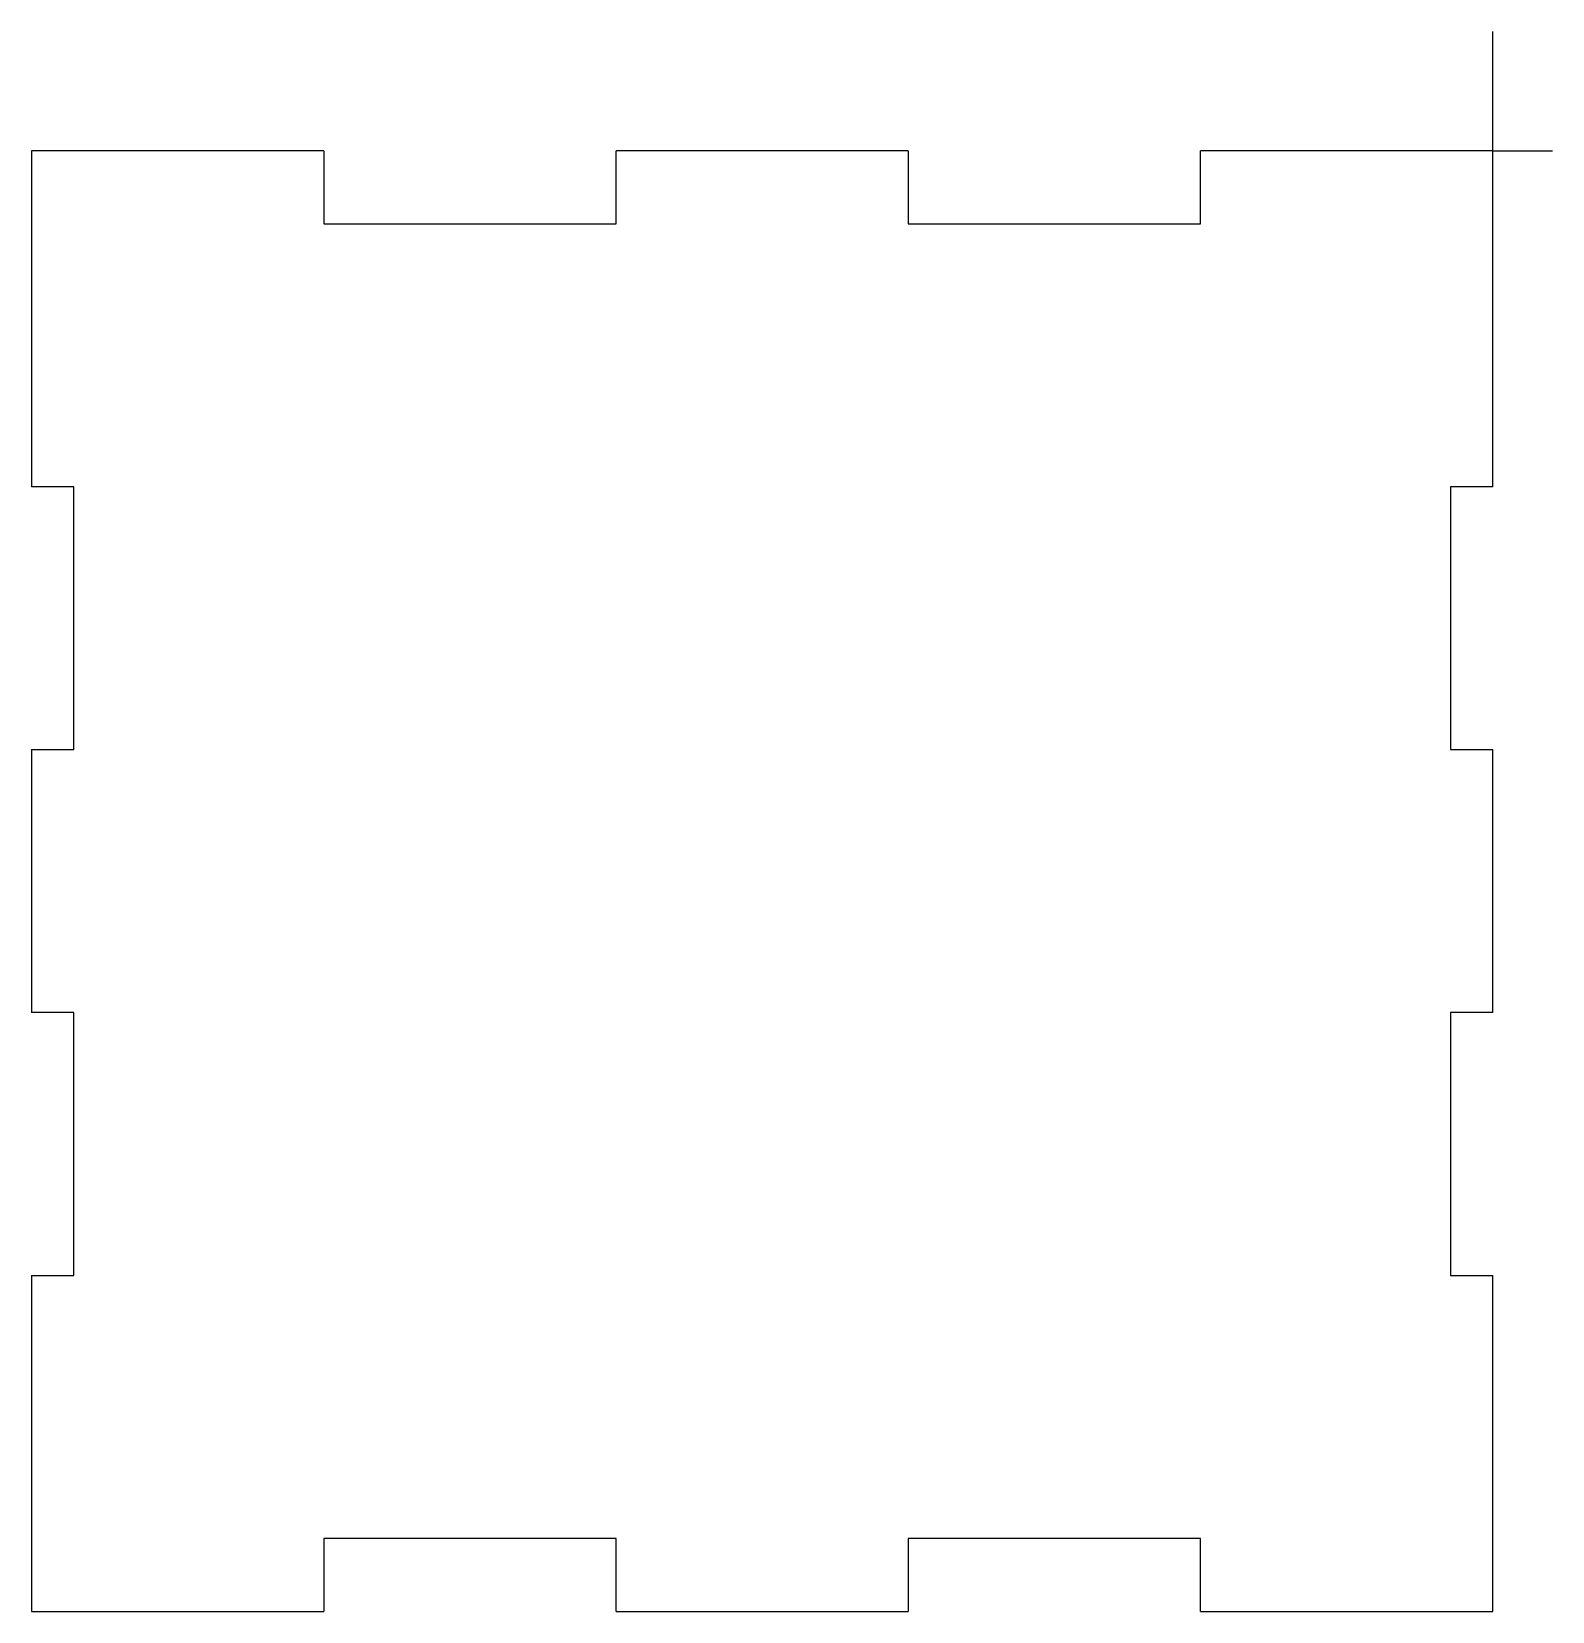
# Model space of a CAD drawing. Header units: millimetres. Extents: x -100 to 4, y -100 to 8.
import ezdxf

# ---------------------------------------------------------------- set-up
doc = ezdxf.new("R2010")
doc.units = ezdxf.units.MM
doc.header["$PDSIZE"] = -1

msp = doc.modelspace()

# ---------------------------------------------------------------- linework, layer by layer
at = {"color": 7, "linetype": 'Continuous'}
for q in [(0, 8.16), (4.08, 0)]:
    msp.add_line((0, 0), q, dxfattribs=at)
at = {"color": 7, "linetype": 'Continuous', "lineweight": 25}
for p, q in [((-100, 0), (-100, -23)), ((-80, 0), (-100, 0)), ((-80, 0), (-80, -5)), ((-60, -5), (-60, 0)), ((-40, 0), (-60, 0)), ((-40, 0), (-40, -5)), ((-20, -5), (-20, 0)), ((0, 0), (-20, 0)), ((0, -23), (0, 0)), ((-80, -5), (-60, -5)), ((-40, -5), (-20, -5)), ((-97.11, -23), (-100, -23)), ((-97.11, -41), (-97.11, -23)), ((0, -23), (-2.89, -23)), ((-2.89, -23), (-2.89, -41)), ((-100, -41), (-97.11, -41)), ((-100, -41), (-100, -59)), ((-2.89, -41), (0, -41)), ((0, -59), (0, -41)), ((-97.11, -59), (-100, -59)), ((-97.11, -77), (-97.11, -59)), ((0, -59), (-2.89, -59)), ((-2.89, -59), (-2.89, -77)), ((-100, -77), (-97.11, -77)), ((-100, -77), (-100, -100)), ((-2.89, -77), (0, -77)), ((0, -100), (0, -77)), ((-60, -95), (-80, -95)), ((-80, -95), (-80, -100)), ((-60, -100), (-60, -95)), ((-20, -95), (-40, -95)), ((-40, -95), (-40, -100)), ((-20, -100), (-20, -95)), ((-100, -100), (-80, -100)), ((-60, -100), (-40, -100)), ((-20, -100), (0, -100))]:
    msp.add_line(p, q, dxfattribs=at)
at = {"color": 7, "linetype": 'Continuous'}
msp.add_point((0, 0), dxfattribs=at)

doc.saveas('drawing.dxf')
